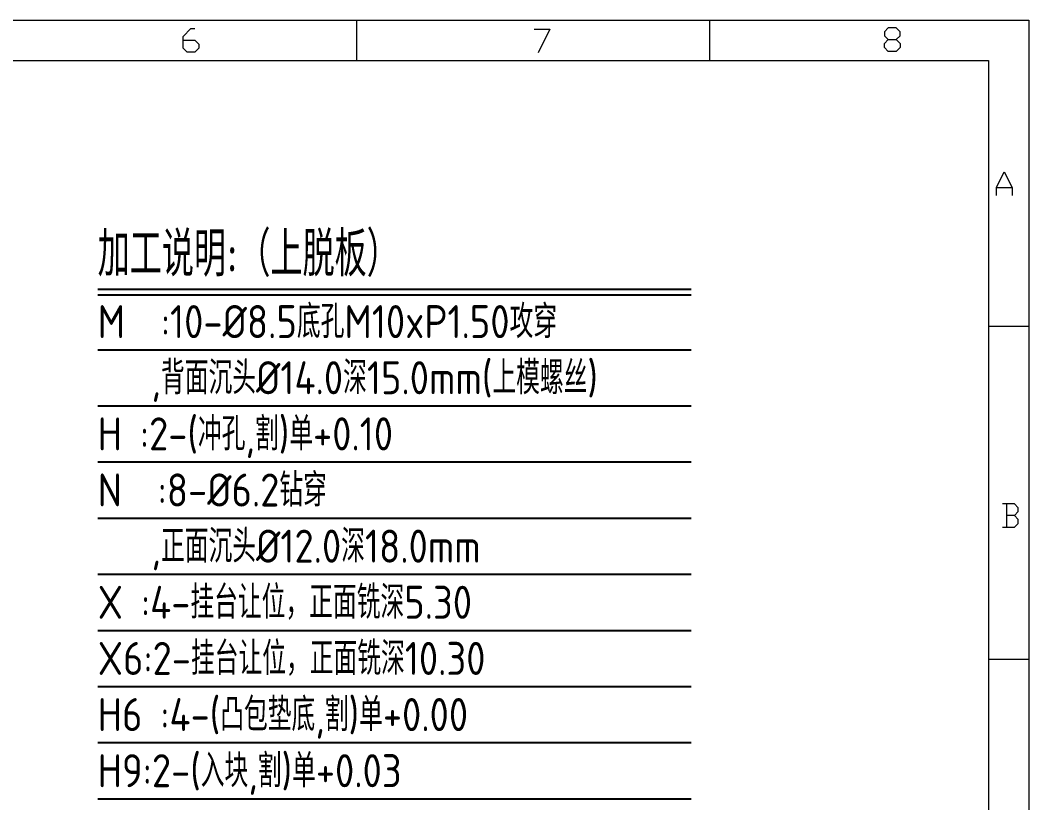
# Model space of a CAD drawing. Header units: millimetres. Extents: x 88508 to 142116, y -5268 to 20283.
# Drawn here: x 95910.4 to 96093.7, y 4120.3 to 4262.5 of the extents above; entities that cross this region are included whole.
import ezdxf
from ezdxf.enums import TextEntityAlignment as Align

# ---------------------------------------------------------------- set-up
doc = ezdxf.new("R2010")
doc.units = ezdxf.units.MM
doc.layers.add('DIM', color=4, linetype='Continuous')
doc.styles.add('gbenor', font='gbenor.shx', dxfattribs={"bigfont": 'gbcbig.shx'})
doc.styles.add('GBENOR_', font='gbenor.shx', dxfattribs={"bigfont": 'gbcbig'})
doc.styles.add('TXT', font='txt.shx', dxfattribs={"width": 0.8, "bigfont": 'ctxt.shx'})

# ---------------------------------------------------------------- blocks, each defined once
blk = doc.blocks.new('U40')
at = {"color": 254, "lineweight": 18}
for p, q in [((0, 1783.49), (2530.21, 1783.49)), ((1913.09, 1783.49), (1913.09, 1746.46)), ((2237.08, 1783.49), (2237.08, 1746.46)), ((2530.21, 1783.49), (2530.21, 0)), ((37.03, 1746.46), (2493.18, 1746.46)), ((2493.18, 1746.46), (2493.18, 37.03)), ((2493.18, 1502.7), (2530.21, 1502.7)), ((2493.18, 1197.22), (2530.21, 1197.22))]:
    blk.add_line(p, q, dxfattribs=at)
at = {"color": 92, "lineweight": 18}
for points in [[(1753.93, 1765.07), (1764.72, 1765.07), (1768.32, 1761.47), (1768.32, 1757.87), (1764.72, 1754.27), (1757.53, 1754.27), (1753.93, 1757.87), (1753.93, 1768.67), (1761.12, 1775.87), (1764.72, 1775.87)], [(2076.24, 1775.18), (2090.63, 1775.18), (2079.84, 1753.58)], [(2408.43, 1765.67), (2412.02, 1762.07), (2412.02, 1758.47), (2408.43, 1754.87), (2401.23, 1754.87), (2397.64, 1758.47), (2397.64, 1762.07), (2401.23, 1765.67), (2408.43, 1765.67), (2412.02, 1769.27), (2412.02, 1772.87), (2408.43, 1776.47), (2401.23, 1776.47), (2397.64, 1772.87), (2397.64, 1769.27), (2401.23, 1765.67)], [(2500.44, 1622.77), (2500.44, 1629.97), (2507.63, 1644.37), (2514.83, 1629.97), (2514.83, 1622.77)], [(2500.44, 1629.97), (2514.83, 1629.97)], [(2516.93, 1329.01), (2520.53, 1332.61), (2520.53, 1336.21), (2516.93, 1339.81), (2506.14, 1339.81)], [(2509.74, 1339.81), (2509.74, 1318.21)], [(2506.14, 1318.21), (2516.93, 1318.21), (2520.53, 1321.81), (2520.53, 1325.41), (2516.93, 1329.01), (2509.74, 1329.01)]]:
    blk.add_lwpolyline(points, dxfattribs=at)
at = {"lineweight": 18, "style": 'GBENOR_'}
blk.add_attdef('文档路径', (2125.95, 386.89), '', height=17.76, dxfattribs=at)
at = {"lineweight": 20, "style": 'TXT'}
for tag, height, p in [('18-**-**', 16.35, (1866.64, 256.17)), ('客户名称', 16.13, (1741.09, 133.98, 0)), ('料厚:', 16.13, (1741.26, 93.16, 0))]:
    blk.add_attdef(tag, text='', height=height, dxfattribs=at).set_placement(p, align=Align.MIDDLE)
for tag, p, height in [('88888', (1850.91, 207.46), 14.86), ('材质:', (1691.18, 167.99, 0), 16.13), ('核准', (1869.36, 127.52, 0), 16.13), ('设计', (1868.77, 88.3, 0), 16.13), ('绘图', (1868.24, 49.08, 0), 16.13)]:
    blk.add_attdef(tag, p, '', height=height, dxfattribs=at)
for tag, p, height, width in [('3', (2234.72, 206.9), 15.83, 0.7), ('4', (2234.72, 167.41), 15.83, 0.7), ('核准日期', (2041.07, 124.18, 0), 16.13, 0.68), ('设计日期', (2041.07, 84.45, 0), 16.13, 0.68), ('1', (2251.89, 85.86), 14.61, 0.7), ('绘图日期', (2040.91, 46.43, 0), 16.13, 0.68), ('2', (2234.96, 49.23), 14.61, 0.7)]:
    blk.add_attdef(tag, p, '', height=height, dxfattribs=dict(at, width=width))

msp = doc.modelspace()

# ---------------------------------------------------------------- linework, layer by layer
at = {"layer": 'DIM', "color": 8}
for p, q in [((95924.465, 4213.658), (96032.384, 4213.658)), ((95924.465, 4212.608), (96032.384, 4212.608)), ((95924.465, 4202.648), (96032.384, 4202.648)), ((95924.465, 4192.448), (96032.384, 4192.448)), ((95924.465, 4182.248), (96032.384, 4182.248)), ((95924.465, 4172.048), (96032.384, 4172.048)), ((95924.465, 4161.848), (96032.384, 4161.848)), ((95924.465, 4151.648), (96032.384, 4151.648)), ((95924.465, 4141.448), (96032.384, 4141.448)), ((95924.465, 4131.248), (96032.384, 4131.248)), ((95924.465, 4121.048), (96032.384, 4121.048))]:
    msp.add_line(p, q, dxfattribs=at)

# ---------------------------------------------------------------- block references
at = {"ltscale": 3, "xscale": 0.1980476230692708, "yscale": 0.1980476230669265, "zscale": 0.1980476230672862}
msp.add_blockref('U40', (95592.64, 3909.301), dxfattribs=at)

# ---------------------------------------------------------------- texts
at = {"layer": 'DIM', "color": 4, "style": 'gbenor'}
for s, height, p in [('加工说明:（上脱板）', 8.1, (95924.465, 4215.968)), ('M  :10-%%C8.5底孔M10xP1.50攻穿', 6, (95924.465, 4204.748)), ('   ,背面沉头%%C14.0深15.0mm(上模螺丝)', 6, (95924.465, 4194.548)), ('N  :8-%%C6.2钻穿', 6, (95924.465, 4174.148)), ('   ,正面沉头%%C12.0深18.0mm', 6, (95924.465, 4163.948)), ('X :4-挂台让位，正面铣深5.30', 6, (95924.465, 4153.748))]:
    msp.add_text(s, height=height, dxfattribs=at).set_placement(p)
at = {"layer": 'DIM', "color": 1, "style": 'gbenor'}
for s, p in [('H :2-(冲孔,割)单+0.10', (95924.465, 4184.348)), ('H6 :4-(凸包垫底,割)单+0.00', (95924.465, 4133.348)), ('H9:2-(入块,割)单+0.03', (95924.465, 4123.148))]:
    msp.add_text(s, height=6, dxfattribs=at).set_placement(p)
at = {"layer": 'DIM', "color": 3, "style": 'gbenor'}
msp.add_text('X6:2-挂台让位，正面铣深10.30', height=6, dxfattribs=at).set_placement((95924.465, 4143.548))

doc.saveas('drawing.dxf')
